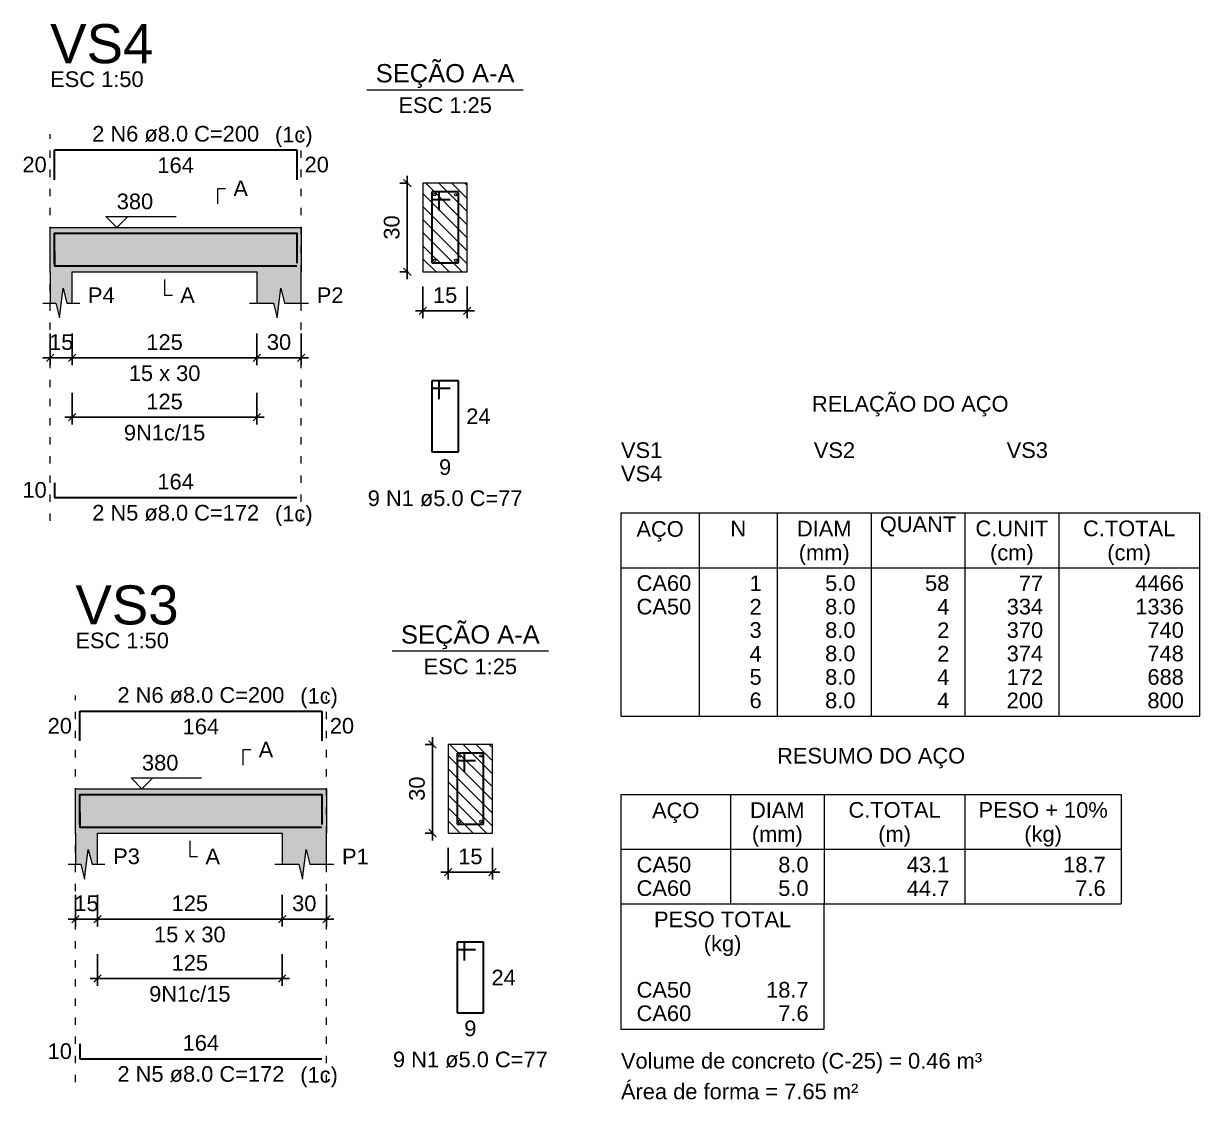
# Model space of a CAD drawing. Header units: inches. Extents: x 11 to 257, y -21 to 53.
# Drawn here: x 240.94 to 256.87, y 38.34 to 52.91 of the extents above; entities that cross this region are included whole.
import ezdxf

# ---------------------------------------------------------------- set-up
doc = ezdxf.new("R2010")
doc.units = ezdxf.units.IN
doc.header["$MEASUREMENT"] = 0
doc.linetypes.add('DOT2', pattern=[3.175, 0, -3.175])
for name, color, linetype, lineweight in [('Descrição da armadura', 7, 'Continuous', 5), ('DT-Barras na forma', 2, 'Continuous', 30), ('DT-Barras no corte', 5, 'Continuous', 5), ('DT-Barras rebatidas', 2, 'Continuous', 30), ('DT-Cotas', 9, 'Continuous', 5), ('DT-Forma', 5, 'Continuous', 5), ('DT-Hachura forma vigas', 252, 'Continuous', 5), ('DT-Hachura seção vigas', 252, 'Continuous', 5), ('DT-Pontilhado', 9, 'DOT2', 5), ('DT-Relação do aço', 9, 'Continuous', 5), ('DT-Textos', 7, 'Continuous', 5), ('DT-Título', 3, 'Continuous', 20), ('Textos armaduras', 7, 'Continuous', 5)]:
    doc.layers.add(name, color=color, linetype=linetype, lineweight=lineweight)
doc.styles.add('Arial', font='arial.ttf')
doc.styles.get("Standard").update_dxf_attribs({"font": 'arial.ttf'})
doc.dimstyles.new('UM_25.000000', dxfattribs={"dimtxt": 0.18, "dimasz": 0.1, "dimexe": 0.1, "dimexo": 0.2, "dimgap": 0, "dimtad": 1, "dimtih": 1, "dimtoh": 1, "dimdec": 1, "dimlfac": 25, "dimzin": 0, "dimdsep": 46, "dimtxsty": 'Standard', "dimcen": 0.09, "dimdle": 0.1, "dimadec": 1, "dimazin": 2, "dimtfac": 1, "dimtdec": 4, "dimtofl": 0, "dimtmove": 0, "dimatfit": 3, "dimfxl": 1, "dimtolj": 1, "dimarcsym": 0})
doc.dimstyles.new('UM_50.000000', dxfattribs={"dimtxt": 0.18, "dimasz": 0.1, "dimexe": 0.1, "dimexo": 0.2, "dimgap": 0, "dimtad": 1, "dimtih": 1, "dimtoh": 1, "dimdec": 1, "dimlfac": 50, "dimzin": 0, "dimdsep": 46, "dimtxsty": 'Standard', "dimcen": 0.09, "dimdle": 0.1, "dimadec": 1, "dimazin": 2, "dimtfac": 1, "dimtdec": 4, "dimtofl": 0, "dimtmove": 0, "dimatfit": 3, "dimfxl": 1, "dimtolj": 1, "dimarcsym": 0})

# ---------------------------------------------------------------- blocks, each defined once
blk = doc.blocks.new('_Oblique')
at = {"color": 0, "linetype": 'ByBlock', "lineweight": -2}
blk.add_line((-0.5, -0.5), (0.5, 0.5), dxfattribs=at)
blk = doc.blocks.new('*D335')
at = {"layer": 'Defpoints', "color": 0, "transparency": 16777216}
for p in [(241.305, 48.912), (241.605, 48.912), (241.605, 48.382)]:
    blk.add_point(p, dxfattribs=at)
at = {"layer": 'DT-Cotas', "color": 0, "lineweight": -2, "transparency": 16777216}
for p, q in [((241.305, 48.712), (241.305, 48.282)), ((241.605, 48.712), (241.605, 48.282)), ((241.205, 48.382), (241.705, 48.382))]:
    blk.add_line(p, q, dxfattribs=at)
at = {"layer": 'DT-Cotas', "color": 0, "lineweight": -2, "transparency": 16777216, "xscale": 0.1, "yscale": 0.1, "zscale": 0.1, "rotation": 180}
blk.add_blockref('_Oblique', (241.305, 48.382), dxfattribs=at)
at = {"layer": 'DT-Cotas', "color": 0, "lineweight": -2, "transparency": 16777216, "xscale": 0.1, "yscale": 0.1, "zscale": 0.1}
blk.add_blockref('_Oblique', (241.605, 48.382), dxfattribs=at)
at = {"layer": 'DT-Cotas', "transparency": 16777216, "insert": (241.455, 48.594), "char_height": 0.2118, "attachment_point": 5, "rotation": 0.0057, "style": 'Arial'}
blk.add_mtext('\\A1;15', dxfattribs=at)
blk = doc.blocks.new('*D336')
at = {"layer": 'Defpoints', "color": 0, "transparency": 16777216}
for p in [(241.605, 48.912), (244.105, 48.912), (244.105, 48.382)]:
    blk.add_point(p, dxfattribs=at)
at = {"layer": 'DT-Cotas', "color": 0, "lineweight": -2, "transparency": 16777216}
for p, q in [((241.605, 48.712), (241.605, 48.282)), ((244.105, 48.712), (244.105, 48.282)), ((241.505, 48.382), (244.205, 48.382))]:
    blk.add_line(p, q, dxfattribs=at)
at = {"layer": 'DT-Cotas', "color": 0, "lineweight": -2, "transparency": 16777216, "xscale": 0.1, "yscale": 0.1, "zscale": 0.1, "rotation": 180}
blk.add_blockref('_Oblique', (241.605, 48.382), dxfattribs=at)
at = {"layer": 'DT-Cotas', "color": 0, "lineweight": -2, "transparency": 16777216, "xscale": 0.1, "yscale": 0.1, "zscale": 0.1}
blk.add_blockref('_Oblique', (244.105, 48.382), dxfattribs=at)
at = {"layer": 'DT-Cotas', "transparency": 16777216, "insert": (242.855, 48.594), "char_height": 0.2118, "attachment_point": 5, "rotation": 0.0057, "style": 'Arial'}
blk.add_mtext('\\A1;125', dxfattribs=at)
blk = doc.blocks.new('*D337')
at = {"layer": 'Defpoints', "color": 0, "transparency": 16777216}
for p in [(244.105, 48.912), (244.705, 48.912), (244.705, 48.382)]:
    blk.add_point(p, dxfattribs=at)
at = {"layer": 'DT-Cotas', "color": 0, "lineweight": -2, "transparency": 16777216}
for p, q in [((244.105, 48.712), (244.105, 48.282)), ((244.705, 48.712), (244.705, 48.282)), ((244.005, 48.382), (244.805, 48.382))]:
    blk.add_line(p, q, dxfattribs=at)
at = {"layer": 'DT-Cotas', "color": 0, "lineweight": -2, "transparency": 16777216, "xscale": 0.1, "yscale": 0.1, "zscale": 0.1, "rotation": 180}
blk.add_blockref('_Oblique', (244.105, 48.382), dxfattribs=at)
at = {"layer": 'DT-Cotas', "color": 0, "lineweight": -2, "transparency": 16777216, "xscale": 0.1, "yscale": 0.1, "zscale": 0.1}
blk.add_blockref('_Oblique', (244.705, 48.382), dxfattribs=at)
at = {"layer": 'DT-Cotas', "transparency": 16777216, "insert": (244.405, 48.594), "char_height": 0.2118, "attachment_point": 5, "rotation": 0.0057, "style": 'Arial'}
blk.add_mtext('\\A1;30', dxfattribs=at)
blk = doc.blocks.new('*D338')
at = {"layer": 'Defpoints', "color": 0, "transparency": 16777216}
for p in [(241.605, 48.107), (244.105, 48.107), (244.105, 47.578)]:
    blk.add_point(p, dxfattribs=at)
at = {"layer": 'DT-Cotas', "color": 0, "lineweight": -2, "transparency": 16777216}
for p, q in [((241.605, 47.907), (241.605, 47.478)), ((244.105, 47.907), (244.105, 47.478)), ((241.505, 47.578), (244.205, 47.578))]:
    blk.add_line(p, q, dxfattribs=at)
at = {"layer": 'DT-Cotas', "color": 0, "lineweight": -2, "transparency": 16777216, "xscale": 0.1, "yscale": 0.1, "zscale": 0.1, "rotation": 180}
blk.add_blockref('_Oblique', (241.605, 47.578), dxfattribs=at)
at = {"layer": 'DT-Cotas', "color": 0, "lineweight": -2, "transparency": 16777216, "xscale": 0.1, "yscale": 0.1, "zscale": 0.1}
blk.add_blockref('_Oblique', (244.105, 47.578), dxfattribs=at)
at = {"layer": 'DT-Cotas', "transparency": 16777216, "insert": (242.855, 47.789), "char_height": 0.2118, "attachment_point": 5, "rotation": 0.0057, "style": 'Arial'}
blk.add_mtext('\\A1;125', dxfattribs=at)
blk = doc.blocks.new('*D339')
at = {"layer": 'Defpoints', "color": 0, "transparency": 16777216}
for p in [(246.143, 50.747), (246.355, 50.747), (246.355, 49.547)]:
    blk.add_point(p, dxfattribs=at)
at = {"layer": 'DT-Cotas', "color": 0, "lineweight": -2, "transparency": 16777216}
for p, q in [((246.143, 49.447), (246.143, 50.847)), ((246.155, 50.747), (246.043, 50.747)), ((246.155, 49.547), (246.043, 49.547))]:
    blk.add_line(p, q, dxfattribs=at)
at = {"layer": 'DT-Cotas', "color": 0, "lineweight": -2, "transparency": 16777216, "xscale": 0.1, "yscale": 0.1, "zscale": 0.1}
for p, rotation in [((246.143, 50.747), 90), ((246.143, 49.547), 270)]:
    blk.add_blockref('_Oblique', p, dxfattribs=dict(at, rotation=rotation))
at = {"layer": 'DT-Cotas', "transparency": 16777216, "insert": (245.932, 50.147), "char_height": 0.2118, "attachment_point": 5, "rotation": 90, "style": 'Arial'}
blk.add_mtext('\\A1;30', dxfattribs=at)
blk = doc.blocks.new('*D340')
at = {"layer": 'Defpoints', "color": 0, "transparency": 16777216}
for p in [(246.355, 49.547), (246.955, 49.547), (246.955, 49.018)]:
    blk.add_point(p, dxfattribs=at)
at = {"layer": 'DT-Cotas', "color": 0, "lineweight": -2, "transparency": 16777216}
for p, q in [((246.355, 49.347), (246.355, 48.918)), ((246.955, 49.347), (246.955, 48.918)), ((246.255, 49.018), (247.055, 49.018))]:
    blk.add_line(p, q, dxfattribs=at)
at = {"layer": 'DT-Cotas', "color": 0, "lineweight": -2, "transparency": 16777216, "xscale": 0.1, "yscale": 0.1, "zscale": 0.1, "rotation": 180}
blk.add_blockref('_Oblique', (246.355, 49.018), dxfattribs=at)
at = {"layer": 'DT-Cotas', "color": 0, "lineweight": -2, "transparency": 16777216, "xscale": 0.1, "yscale": 0.1, "zscale": 0.1}
blk.add_blockref('_Oblique', (246.955, 49.018), dxfattribs=at)
at = {"layer": 'DT-Cotas', "transparency": 16777216, "insert": (246.655, 49.23), "char_height": 0.2118, "attachment_point": 5, "rotation": 0.0057, "style": 'Arial'}
blk.add_mtext('\\A1;15', dxfattribs=at)
blk = doc.blocks.new('*D347')
at = {"layer": 'Defpoints', "color": 0, "transparency": 16777216}
for p in [(241.647, 41.312), (241.947, 41.312), (241.947, 40.782)]:
    blk.add_point(p, dxfattribs=at)
at = {"layer": 'DT-Cotas', "color": 0, "lineweight": -2, "transparency": 16777216}
for p, q in [((241.647, 41.112), (241.647, 40.682)), ((241.947, 41.112), (241.947, 40.682)), ((241.547, 40.782), (242.047, 40.782))]:
    blk.add_line(p, q, dxfattribs=at)
at = {"layer": 'DT-Cotas', "color": 0, "lineweight": -2, "transparency": 16777216, "xscale": 0.1, "yscale": 0.1, "zscale": 0.1, "rotation": 180}
blk.add_blockref('_Oblique', (241.647, 40.782), dxfattribs=at)
at = {"layer": 'DT-Cotas', "color": 0, "lineweight": -2, "transparency": 16777216, "xscale": 0.1, "yscale": 0.1, "zscale": 0.1}
blk.add_blockref('_Oblique', (241.947, 40.782), dxfattribs=at)
at = {"layer": 'DT-Cotas', "transparency": 16777216, "insert": (241.797, 40.994), "char_height": 0.2118, "attachment_point": 5, "rotation": 0.0057, "style": 'Arial'}
blk.add_mtext('\\A1;15', dxfattribs=at)
blk = doc.blocks.new('*D348')
at = {"layer": 'Defpoints', "color": 0, "transparency": 16777216}
for p in [(241.947, 41.312), (244.447, 41.312), (244.447, 40.782)]:
    blk.add_point(p, dxfattribs=at)
at = {"layer": 'DT-Cotas', "color": 0, "lineweight": -2, "transparency": 16777216}
for p, q in [((241.947, 41.112), (241.947, 40.682)), ((244.447, 41.112), (244.447, 40.682)), ((241.847, 40.782), (244.547, 40.782))]:
    blk.add_line(p, q, dxfattribs=at)
at = {"layer": 'DT-Cotas', "color": 0, "lineweight": -2, "transparency": 16777216, "xscale": 0.1, "yscale": 0.1, "zscale": 0.1, "rotation": 180}
blk.add_blockref('_Oblique', (241.947, 40.782), dxfattribs=at)
at = {"layer": 'DT-Cotas', "color": 0, "lineweight": -2, "transparency": 16777216, "xscale": 0.1, "yscale": 0.1, "zscale": 0.1}
blk.add_blockref('_Oblique', (244.447, 40.782), dxfattribs=at)
at = {"layer": 'DT-Cotas', "transparency": 16777216, "insert": (243.197, 40.994), "char_height": 0.2118, "attachment_point": 5, "rotation": 0.0057, "style": 'Arial'}
blk.add_mtext('\\A1;125', dxfattribs=at)
blk = doc.blocks.new('*D349')
at = {"layer": 'Defpoints', "color": 0, "transparency": 16777216}
for p in [(244.447, 41.312), (245.047, 41.312), (245.047, 40.782)]:
    blk.add_point(p, dxfattribs=at)
at = {"layer": 'DT-Cotas', "color": 0, "lineweight": -2, "transparency": 16777216}
for p, q in [((244.447, 41.112), (244.447, 40.682)), ((245.047, 41.112), (245.047, 40.682)), ((244.347, 40.782), (245.147, 40.782))]:
    blk.add_line(p, q, dxfattribs=at)
at = {"layer": 'DT-Cotas', "color": 0, "lineweight": -2, "transparency": 16777216, "xscale": 0.1, "yscale": 0.1, "zscale": 0.1, "rotation": 180}
blk.add_blockref('_Oblique', (244.447, 40.782), dxfattribs=at)
at = {"layer": 'DT-Cotas', "color": 0, "lineweight": -2, "transparency": 16777216, "xscale": 0.1, "yscale": 0.1, "zscale": 0.1}
blk.add_blockref('_Oblique', (245.047, 40.782), dxfattribs=at)
at = {"layer": 'DT-Cotas', "transparency": 16777216, "insert": (244.747, 40.994), "char_height": 0.2118, "attachment_point": 5, "rotation": 0.0057, "style": 'Arial'}
blk.add_mtext('\\A1;30', dxfattribs=at)
blk = doc.blocks.new('*D350')
at = {"layer": 'Defpoints', "color": 0, "transparency": 16777216}
for p in [(241.947, 40.507), (244.447, 40.507), (244.447, 39.977)]:
    blk.add_point(p, dxfattribs=at)
at = {"layer": 'DT-Cotas', "color": 0, "lineweight": -2, "transparency": 16777216}
for p, q in [((241.947, 40.307), (241.947, 39.877)), ((244.447, 40.307), (244.447, 39.877)), ((241.847, 39.977), (244.547, 39.977))]:
    blk.add_line(p, q, dxfattribs=at)
at = {"layer": 'DT-Cotas', "color": 0, "lineweight": -2, "transparency": 16777216, "xscale": 0.1, "yscale": 0.1, "zscale": 0.1, "rotation": 180}
blk.add_blockref('_Oblique', (241.947, 39.977), dxfattribs=at)
at = {"layer": 'DT-Cotas', "color": 0, "lineweight": -2, "transparency": 16777216, "xscale": 0.1, "yscale": 0.1, "zscale": 0.1}
blk.add_blockref('_Oblique', (244.447, 39.977), dxfattribs=at)
at = {"layer": 'DT-Cotas', "transparency": 16777216, "insert": (243.197, 40.189), "char_height": 0.2118, "attachment_point": 5, "rotation": 0.0057, "style": 'Arial'}
blk.add_mtext('\\A1;125', dxfattribs=at)
blk = doc.blocks.new('*D351')
at = {"layer": 'Defpoints', "color": 0, "transparency": 16777216}
for p in [(246.485, 43.147), (246.697, 43.147), (246.697, 41.947)]:
    blk.add_point(p, dxfattribs=at)
at = {"layer": 'DT-Cotas', "color": 0, "lineweight": -2, "transparency": 16777216}
for p, q in [((246.485, 41.847), (246.485, 43.247)), ((246.497, 43.147), (246.385, 43.147)), ((246.497, 41.947), (246.385, 41.947))]:
    blk.add_line(p, q, dxfattribs=at)
at = {"layer": 'DT-Cotas', "color": 0, "lineweight": -2, "transparency": 16777216, "xscale": 0.1, "yscale": 0.1, "zscale": 0.1}
for p, rotation in [((246.485, 43.147), 90), ((246.485, 41.947), 270)]:
    blk.add_blockref('_Oblique', p, dxfattribs=dict(at, rotation=rotation))
at = {"layer": 'DT-Cotas', "transparency": 16777216, "insert": (246.274, 42.547), "char_height": 0.2118, "attachment_point": 5, "rotation": 90, "style": 'Arial'}
blk.add_mtext('\\A1;30', dxfattribs=at)
blk = doc.blocks.new('*D352')
at = {"layer": 'Defpoints', "color": 0, "transparency": 16777216}
for p in [(246.697, 41.947), (247.297, 41.947), (247.297, 41.418)]:
    blk.add_point(p, dxfattribs=at)
at = {"layer": 'DT-Cotas', "color": 0, "lineweight": -2, "transparency": 16777216}
for p, q in [((246.697, 41.747), (246.697, 41.318)), ((247.297, 41.747), (247.297, 41.318)), ((246.597, 41.418), (247.397, 41.418))]:
    blk.add_line(p, q, dxfattribs=at)
at = {"layer": 'DT-Cotas', "color": 0, "lineweight": -2, "transparency": 16777216, "xscale": 0.1, "yscale": 0.1, "zscale": 0.1, "rotation": 180}
blk.add_blockref('_Oblique', (246.697, 41.418), dxfattribs=at)
at = {"layer": 'DT-Cotas', "color": 0, "lineweight": -2, "transparency": 16777216, "xscale": 0.1, "yscale": 0.1, "zscale": 0.1}
blk.add_blockref('_Oblique', (247.297, 41.418), dxfattribs=at)
at = {"layer": 'DT-Cotas', "transparency": 16777216, "insert": (246.997, 41.629), "char_height": 0.2118, "attachment_point": 5, "rotation": 0.0057, "style": 'Arial'}
blk.add_mtext('\\A1;15', dxfattribs=at)

msp = doc.modelspace()

# ---------------------------------------------------------------- hatches: boundary and pattern name
at = {"layer": 'DT-Hachura forma vigas', "linetype": 'Continuous'}
for points in [[(244.7051, 49.1238), (244.7051, 49.5474), (244.7051, 50.1474), (244.1051, 50.1474), (241.6051, 50.1474), (241.3051, 50.1474), (241.3051, 49.5474), (241.3051, 49.1238), (241.3801, 49.1238), (241.4301, 48.9238), (241.4801, 49.3238), (241.5301, 49.1238), (241.6051, 49.1238), (241.6051, 49.5474), (244.1051, 49.5474), (244.1051, 49.1238), (244.3301, 49.1238), (244.3801, 48.9238), (244.4301, 49.3238), (244.4801, 49.1238), (244.7051, 49.1238)], [(245.047, 41.5234), (245.047, 41.947), (245.047, 42.547), (244.447, 42.547), (241.947, 42.547), (241.647, 42.547), (241.647, 41.947), (241.647, 41.5234), (241.722, 41.5234), (241.772, 41.3234), (241.822, 41.7234), (241.872, 41.5234), (241.947, 41.5234), (241.947, 41.947), (244.447, 41.947), (244.447, 41.5234), (244.672, 41.5234), (244.722, 41.3234), (244.772, 41.7234), (244.822, 41.5234), (245.047, 41.5234)]]:
    msp.add_hatch(color=256, dxfattribs=at).paths.add_polyline_path(points)
at = {"layer": 'DT-Hachura seção vigas', "linetype": 'Continuous'}
h = msp.add_hatch(dxfattribs=at)
h.set_pattern_fill('ANSI31', color=256, angle=90, style=0)
h.set_pattern_definition([(135, (226.66957, -245.60665), (-0.08838835, -0.08838835), [])])
h.paths.add_polyline_path([(246.3553, 49.5474), (246.3553, 49.5474), (246.9553, 49.5474), (246.9553, 50.7474), (246.3553, 50.7474), (246.3553, 49.5474)])
h = msp.add_hatch(dxfattribs=at)
h.set_pattern_fill('ANSI31', color=256, angle=90, style=0)
h.set_pattern_definition([(135, (208.96672, -253.207), (-0.08838835, -0.08838835), [])])
h.paths.add_polyline_path([(246.6971, 41.947), (246.6971, 41.947), (247.2971, 41.947), (247.2971, 43.147), (246.6971, 43.147), (246.6971, 41.947)])

# ---------------------------------------------------------------- linework, layer by layer
at = {"layer": 'DT-Barras na forma'}
for p, q in [((246.5753, 50.6274), (246.4753, 50.6274)), ((246.4753, 50.6274), (246.4753, 49.6674)), ((246.8353, 50.6274), (246.4753, 50.6274)), ((246.4753, 50.6274), (246.4753, 50.5274)), ((246.4753, 50.5274), (246.7253, 50.5274)), ((246.5753, 50.3774), (246.5753, 50.6274)), ((246.8353, 49.6674), (246.8353, 50.6274)), ((246.4753, 49.6674), (246.8353, 49.6674)), ((246.9171, 43.027), (246.8171, 43.027)), ((246.8171, 43.027), (246.8171, 42.067)), ((247.1771, 43.027), (246.8171, 43.027)), ((246.8171, 43.027), (246.8171, 42.927)), ((246.9171, 42.777), (246.9171, 43.027)), ((247.1771, 42.067), (247.1771, 43.027)), ((246.8171, 42.927), (247.0671, 42.927)), ((246.8171, 42.067), (247.1771, 42.067))]:
    msp.add_line(p, q, dxfattribs=at)
for points in [[(241.3651, 49.6647), (241.3651, 50.0694), (244.6451, 50.0694), (244.6451, 49.6647)], [(241.3651, 49.8254), (241.3651, 49.6254), (244.6451, 49.6254)], [(241.707, 42.0643), (241.707, 42.469), (244.987, 42.469), (244.987, 42.0643)], [(241.707, 42.225), (241.707, 42.025), (244.987, 42.025)]]:
    msp.add_lwpolyline(points, dxfattribs=at)
at = {"layer": 'DT-Barras no corte'}
for centre in [(246.5113, 50.5914), (246.7993, 50.5914), (246.5113, 49.7034), (246.7993, 49.7034), (246.8531, 42.991), (247.1411, 42.991), (246.8531, 42.103), (247.1411, 42.103)]:
    msp.add_circle(centre, 0.016, dxfattribs=at)
at = {"layer": 'DT-Barras rebatidas'}
for p, q in [((241.3651, 50.7943), (241.3651, 51.199)), ((241.3651, 51.199), (244.6451, 51.199)), ((244.6451, 51.199), (244.6451, 50.7943)), ((246.5753, 48.0707), (246.4753, 48.0707)), ((246.4753, 48.0707), (246.4753, 47.1107)), ((246.8353, 48.0707), (246.4753, 48.0707)), ((246.4753, 48.0707), (246.4753, 47.9707)), ((246.4753, 47.9707), (246.7253, 47.9707)), ((246.5753, 47.8207), (246.5753, 48.0707)), ((246.8353, 47.1107), (246.8353, 48.0707)), ((246.4753, 47.1107), (246.8353, 47.1107)), ((241.3651, 46.6907), (241.3651, 46.4907)), ((241.3651, 46.4907), (244.6451, 46.4907)), ((241.707, 43.1939), (241.707, 43.5986)), ((241.707, 43.5986), (244.987, 43.5986)), ((244.987, 43.5986), (244.987, 43.1939)), ((246.9171, 40.4703), (246.8171, 40.4703)), ((246.8171, 40.4703), (246.8171, 39.5103)), ((247.1771, 40.4703), (246.8171, 40.4703)), ((246.8171, 40.4703), (246.8171, 40.3703)), ((246.9171, 40.2203), (246.9171, 40.4703)), ((247.1771, 39.5103), (247.1771, 40.4703)), ((246.8171, 40.3703), (247.0671, 40.3703)), ((246.8171, 39.5103), (247.1771, 39.5103)), ((241.707, 39.0904), (241.707, 38.8904)), ((241.707, 38.8904), (244.987, 38.8904))]:
    msp.add_line(p, q, dxfattribs=at)
at = {"layer": 'DT-Forma'}
for p, q in [((246.9553, 50.7474), (246.3553, 50.7474)), ((246.3553, 50.7474), (246.3553, 50.7474)), ((246.3553, 50.7474), (246.3553, 49.5474)), ((246.9553, 49.5474), (246.9553, 50.7474)), ((246.9553, 50.7474), (246.9553, 50.7474)), ((241.3051, 50.1474), (241.6051, 50.1474)), ((241.6051, 50.1474), (244.1051, 50.1474)), ((244.1051, 50.1474), (244.7051, 50.1474)), ((241.3051, 49.5474), (241.3051, 49.1238)), ((241.6051, 49.1238), (241.6051, 49.5474)), ((241.6051, 49.5474), (244.1051, 49.5474)), ((244.1051, 49.5474), (244.1051, 49.1238)), ((244.7051, 49.1238), (244.7051, 49.5474)), ((246.3553, 49.5474), (246.9553, 49.5474)), ((246.3553, 49.5474), (246.3553, 49.5474)), ((246.9553, 49.5474), (246.9553, 49.5474)), ((241.4301, 48.9238), (241.4801, 49.3238)), ((241.4801, 49.3238), (241.5301, 49.1238)), ((244.3801, 48.9238), (244.4301, 49.3238)), ((244.4301, 49.3238), (244.4801, 49.1238)), ((241.2051, 49.1238), (241.3801, 49.1238)), ((241.3801, 49.1238), (241.4301, 48.9238)), ((241.5301, 49.1238), (241.7051, 49.1238)), ((244.0051, 49.1238), (244.3301, 49.1238)), ((244.3301, 49.1238), (244.3801, 48.9238)), ((244.4801, 49.1238), (244.8051, 49.1238)), ((247.2971, 43.147), (246.6971, 43.147)), ((246.6971, 43.147), (246.6971, 43.147)), ((246.6971, 43.147), (246.6971, 41.947)), ((247.2971, 41.947), (247.2971, 43.147)), ((247.2971, 43.147), (247.2971, 43.147)), ((241.647, 42.547), (241.947, 42.547)), ((241.947, 42.547), (244.447, 42.547)), ((244.447, 42.547), (245.047, 42.547)), ((241.647, 41.947), (241.647, 41.5234)), ((241.947, 41.5234), (241.947, 41.947)), ((241.947, 41.947), (244.447, 41.947)), ((244.447, 41.947), (244.447, 41.5234)), ((245.047, 41.5234), (245.047, 41.947)), ((246.6971, 41.947), (247.2971, 41.947)), ((246.6971, 41.947), (246.6971, 41.947)), ((247.2971, 41.947), (247.2971, 41.947)), ((241.772, 41.3234), (241.822, 41.7234)), ((241.822, 41.7234), (241.872, 41.5234)), ((244.722, 41.3234), (244.772, 41.7234)), ((244.772, 41.7234), (244.822, 41.5234)), ((241.547, 41.5234), (241.722, 41.5234)), ((241.722, 41.5234), (241.772, 41.3234)), ((241.872, 41.5234), (242.047, 41.5234)), ((244.347, 41.5234), (244.672, 41.5234)), ((244.672, 41.5234), (244.722, 41.3234)), ((244.822, 41.5234), (245.147, 41.5234))]:
    msp.add_line(p, q, dxfattribs=at)
at = {"layer": 'DT-Forma', "linetype": 'Continuous'}
for p, q in [((241.3051, 49.5474), (241.3051, 50.1474)), ((244.7051, 50.1474), (244.7051, 49.5474)), ((241.647, 41.947), (241.647, 42.547)), ((245.047, 42.547), (245.047, 41.947))]:
    msp.add_line(p, q, dxfattribs=at)
at = {"layer": 'DT-Pontilhado', "ltscale": 0.05}
for p, q in [((241.3051, 46.173), (241.3051, 51.4108)), ((244.7051, 46.173), (244.7051, 51.4108)), ((241.647, 38.5727), (241.647, 43.8104)), ((245.047, 38.5727), (245.047, 43.8104))]:
    msp.add_line(p, q, dxfattribs=at)
at = {"layer": 'DT-Relação do aço', "linetype": 'Continuous'}
for p, q in [((249.0372, 46.2813), (256.8738, 46.2813)), ((249.0372, 46.2813), (249.0372, 43.5279)), ((250.0962, 46.2813), (250.0962, 43.5279)), ((251.1552, 46.2813), (251.1552, 43.5279)), ((252.426, 46.2813), (252.426, 43.5279)), ((253.6968, 46.2813), (253.6968, 43.5279)), ((254.9676, 46.2813), (254.9676, 43.5279)), ((256.8738, 46.2813), (256.8738, 43.5279)), ((249.0372, 45.54), (256.8738, 45.54)), ((249.0372, 43.5279), (256.8738, 43.5279)), ((249.0372, 42.4689), (249.0372, 40.9863)), ((249.0372, 42.4689), (255.8148, 42.4689)), ((250.5198, 42.4689), (250.5198, 40.9863)), ((251.7906, 42.4689), (251.7906, 40.9863)), ((253.6968, 42.4689), (253.6968, 40.9863)), ((255.8148, 42.4689), (255.8148, 40.9863)), ((249.0372, 41.7276), (255.8148, 41.7276)), ((249.0372, 40.9863), (255.8148, 40.9863)), ((249.0372, 40.9863), (249.0372, 39.2919)), ((251.7906, 39.2919), (251.7906, 40.9863)), ((249.0372, 39.2919), (251.7906, 39.2919))]:
    msp.add_line(p, q, dxfattribs=at)
at = {"layer": 'DT-Textos'}
for p, q in [((245.5963, 52.0123), (247.7143, 52.0123)), ((245.9381, 44.4119), (248.0561, 44.4119))]:
    msp.add_line(p, q, dxfattribs=at)
for points in [[(243.5756, 50.4651), (243.5756, 50.6769), (243.6815, 50.6769)], [(242.3551, 50.2956), (242.2069, 50.1474), (242.0586, 50.2956), (243.0117, 50.2956)], [(242.8551, 49.4415), (242.8551, 49.2297), (242.961, 49.2297)], [(243.9175, 42.8647), (243.9175, 43.0765), (244.0234, 43.0765)], [(242.697, 42.6953), (242.5487, 42.547), (242.4004, 42.6953), (243.3535, 42.6953)], [(243.197, 41.8411), (243.197, 41.6293), (243.3029, 41.6293)]]:
    msp.add_lwpolyline(points, dxfattribs=at)

# ---------------------------------------------------------------- texts
at = {"layer": 'Descrição da armadura', "linetype": 'Continuous', "char_height": 0.2118, "attachment_point": 8, "line_spacing_factor": 0.798, "style": 'Arial'}
for s, insert, width in [('2 N6 ø8.0 C=200', (243.0051, 51.3049), 4.534748), ('9N1c/15', (242.8551, 47.2599), 2.209726), ('2 N5 ø8.0 C=172', (243.0051, 46.173), 4.534748), ('2 N6 ø8.0 C=200', (243.347, 43.7045), 4.534748), ('9N1c/15', (243.197, 39.6596), 2.209726), ('2 N5 ø8.0 C=172', (243.347, 38.5727), 4.534748)]:
    msp.add_mtext(s, dxfattribs=dict(at, insert=insert, width=width))
at = {"layer": 'Descrição da armadura', "color": 7, "linetype": 'Continuous', "char_height": 0.2118, "width": 4.204795, "attachment_point": 8, "line_spacing_factor": 0.798, "style": 'Arial'}
for insert in [(246.6553, 46.3694), (246.9971, 38.769)]:
    msp.add_mtext('9 N1 ø5.0 C=77', dxfattribs=dict(at, insert=insert))
at = {"layer": 'DT-Relação do aço', "linetype": 'Continuous', "char_height": 0.2118, "line_spacing_factor": 0.798, "style": 'Arial'}
for s, insert, width, attachment_point in [('RELAÇÃO DO AÇO', (252.9558, 47.5878), 5.340655, 8), ('VS1', (249.0372, 47.0226), 1.121375, 7), ('VS2', (251.6494, 47.0226), 1.121375, 7), ('VS3', (254.2616, 47.0226), 1.121375, 7), ('VS4', (249.0372, 46.7049), 1.121375, 7), ('QUANT', (253.0614, 45.9636), 2.076471, 8), ('AÇO', (249.5668, 45.8938), 1.285627, 8), ('N', (250.6257, 45.9636), 0.428446, 8), ('DIAM', (251.7906, 45.9636), 1.483193, 8), ('C.UNIT', (254.3322, 45.9636), 1.977398, 8), ('C.TOTAL', (255.9207, 45.9636), 2.505206, 8), ('(mm)', (251.7908, 45.5758), 1.383541, 8), ('(cm)', (254.3318, 45.5758), 1.185975, 8), ('(cm)', (255.9208, 45.5758), 1.185975, 8), ('RESUMO DO AÇO', (252.4258, 42.8228), 5.109195, 8), ('AÇO', (249.7788, 42.0818), 1.285627, 8), ('DIAM', (251.1552, 42.1512), 1.483193, 8), ('C.TOTAL', (252.7437, 42.1512), 2.505206, 8), ('PESO + 10%', (254.7558, 42.1512), 3.512155, 8), ('(mm)', (251.1548, 41.7638), 1.383541, 8), ('(m)', (252.7438, 41.7638), 0.889337, 8), ('(kg)', (254.7558, 41.7638), 1.021723, 8), ('CA50', (249.249, 41.4099), 1.484062, 7), ('8.0', (251.5788, 41.4099), 0.824737, 9), ('43.1', (253.485, 41.4099), 1.154689, 9), ('18.7', (255.603, 41.4099), 1.154689, 9), ('CA60', (249.249, 41.0922), 1.484062, 7), ('5.0', (251.5788, 41.0922), 0.824737, 9), ('44.7', (253.485, 41.0922), 1.154689, 9), ('7.6', (255.603, 41.0922), 0.824737, 9), ('PESO TOTAL', (250.4139, 40.6686), 3.725364, 8), ('(kg)', (250.4138, 40.2808), 1.021723, 8), ('CA50', (249.249, 39.7155), 1.484062, 7), ('18.7', (251.5788, 39.7155), 1.154689, 9), ('CA60', (249.249, 39.3978), 1.484062, 7), ('7.6', (251.5788, 39.3978), 0.824737, 9), ('Volume de concreto (C-25) = 0.46 m³', (249.0368, 38.6928), 9.809933, 7), ('Área de forma = 7.65 m²', (249.0372, 38.3388), 6.446676, 7)]:
    msp.add_mtext(s, dxfattribs=dict(at, insert=insert, width=width, attachment_point=attachment_point))
at = {"layer": 'DT-Relação do aço', "color": 9, "linetype": 'Continuous', "char_height": 0.2118, "line_spacing_factor": 0.798, "style": 'Arial'}
for s, insert, width, attachment_point in [('CA60', (249.249, 45.2223), 1.484062, 7), ('1', (250.9434, 45.2223), 0.329953, 9), ('5.0', (252.2142, 45.2223), 0.824737, 9), ('58', (253.485, 45.2223), 0.659905, 9), ('77', (254.7558, 45.2223), 0.659905, 9), ('4466', (256.662, 45.2223), 1.31981, 9), ('CA50', (249.249, 44.9046), 1.484062, 7), ('2', (250.9434, 44.9046), 0.329953, 9), ('8.0', (252.2142, 44.9046), 0.824737, 9), ('4', (253.485, 44.9046), 0.329953, 9), ('334', (254.7558, 44.9046), 0.989858, 9), ('1336', (256.662, 44.9046), 1.31981, 9), ('3', (250.9434, 44.5869), 0.329953, 9), ('8.0', (252.2142, 44.5869), 0.824737, 9), ('2', (253.485, 44.5869), 0.329953, 9), ('370', (254.7558, 44.5869), 0.989858, 9), ('740', (256.662, 44.5869), 0.989858, 9), ('4', (250.9434, 44.2692), 0.329953, 9), ('8.0', (252.2142, 44.2692), 0.824737, 9), ('2', (253.485, 44.2692), 0.329953, 9), ('374', (254.7558, 44.2692), 0.989858, 9), ('748', (256.662, 44.2692), 0.989858, 9), ('5', (250.9434, 43.9515), 0.329953, 9), ('8.0', (252.2142, 43.9515), 0.824737, 9), ('4', (253.485, 43.9515), 0.329953, 9), ('172', (254.7558, 43.9515), 0.989858, 9), ('688', (256.662, 43.9515), 0.989858, 9), ('6', (250.9434, 43.6338), 0.329953, 9), ('8.0', (252.2142, 43.6338), 0.824737, 9), ('4', (253.485, 43.6338), 0.329953, 9), ('200', (254.7558, 43.6338), 0.989858, 9), ('800', (256.662, 43.6338), 0.989858, 9)]:
    msp.add_mtext(s, dxfattribs=dict(at, insert=insert, width=width, attachment_point=attachment_point))
at = {"layer": 'DT-Textos', "line_spacing_factor": 0.798, "style": 'Arial'}
for s, insert, char_height, width, attachment_point in [('SEÇÃO A-A', (246.6556, 52.0364), 0.2471, 3.875022, 8), ('ESC 1:50', (241.3051, 52.0462), 0.2118, 3.045677, 7), ('ESC 1:25', (246.6553, 51.6946), 0.2118, 3.045677, 8), ('(1c)', (244.3506, 51.2354), 0.2118, 1.225428, 7), ('A', (243.7874, 50.571), 0.2118, 0.474606, 7), ('380', (242.2069, 50.3909), 0.2118, 1.18721, 7), ('P4', (241.8169, 49.1238), 0.2118, 0.870342, 7), ('A', (243.0669, 49.1238), 0.2118, 0.474606, 7), ('P2', (244.9169, 49.1238), 0.2118, 0.870342, 7), ('15 x 30', (242.8551, 48.0648), 0.2118, 2.334116, 8), ('(1c)', (244.3506, 46.1034), 0.2118, 1.225428, 7), ('SEÇÃO A-A', (246.9967, 44.436), 0.2471, 3.875022, 8), ('ESC 1:50', (241.647, 44.4458), 0.2118, 3.045677, 7), ('ESC 1:25', (246.9971, 44.0942), 0.2118, 3.045677, 8), ('(1c)', (244.6927, 43.635), 0.2118, 1.225428, 7), ('A', (244.1293, 42.9706), 0.2118, 0.474606, 7), ('380', (242.5487, 42.7906), 0.2118, 1.18721, 7), ('P3', (242.1588, 41.5234), 0.2118, 0.870342, 7), ('A', (243.4088, 41.5234), 0.2118, 0.474606, 7), ('P1', (245.2588, 41.5234), 0.2118, 0.870342, 7), ('15 x 30', (243.197, 40.4644), 0.2118, 2.334116, 8), ('(1c)', (244.6927, 38.503), 0.2118, 1.225428, 7)]:
    msp.add_mtext(s, dxfattribs=dict(at, insert=insert, char_height=char_height, width=width, attachment_point=attachment_point))
at = {"layer": 'DT-Título', "char_height": 0.5295, "width": 2.689897, "attachment_point": 7, "line_spacing_factor": 0.798, "style": 'Arial'}
for s, insert in [('VS4', (241.3051, 52.3639)), ('VS3', (241.647, 44.7635))]:
    msp.add_mtext(s, dxfattribs=dict(at, insert=insert))
at = {"layer": 'Textos armaduras', "linetype": 'Continuous', "char_height": 0.2118, "attachment_point": 7, "line_spacing_factor": 0.798, "style": 'Arial'}
for s, insert, width in [('20', (240.9293, 50.8907), 0.659905), ('164', (242.7577, 50.8813), 0.989858), ('20', (244.751, 50.8907), 0.659905), ('10', (240.9293, 46.4848), 0.659905), ('164', (242.7577, 46.5966), 0.989858), ('20', (241.2711, 43.2904), 0.659905), ('164', (243.0995, 43.2809), 0.989858), ('20', (245.0929, 43.2904), 0.659905), ('164', (243.0995, 38.9963), 0.989858), ('10', (241.2711, 38.8845), 0.659905)]:
    msp.add_mtext(s, dxfattribs=dict(at, insert=insert, width=width))
at = {"layer": 'Textos armaduras', "color": 7, "linetype": 'Continuous', "char_height": 0.2118, "attachment_point": 7, "line_spacing_factor": 0.798, "style": 'Arial'}
for s, insert, width in [('24', (246.9412, 47.4848), 0.659905), ('9', (246.5728, 46.793), 0.329953), ('24', (247.283, 39.8844), 0.659905), ('9', (246.9146, 39.1926), 0.329953)]:
    msp.add_mtext(s, dxfattribs=dict(at, insert=insert, width=width))

# ---------------------------------------------------------------- dimensions: what is measured, and where the dimension line sits
at = {"layer": 'DT-Cotas'}
for base, p1, p2, picture, middle in [((246.1435, 50.7474), (246.3553, 49.5474), (246.3553, 50.7474), '*D339', (245.9317, 50.1474)), ((246.4853, 43.147), (246.6971, 41.947), (246.6971, 43.147), '*D351', (246.2735, 42.547))]:
    dim = msp.add_linear_dim(base=base, p1=p1, p2=p2, angle=90, dimstyle='UM_25.000000', override={"dimtxt": 0.2118, "dimasz": 0.1, "dimexe": 0.1, "dimexo": 0.2, "dimtad": 1, "dimtih": 0, "dimtoh": 0, "dimdec": 1, "dimlfac": 25, "dimzin": 8, "dimtxsty": 'Arial', "dimblk": 'Oblique', "dimblk1": 'Oblique', "dimblk2": 'Oblique', "dimsah": 1, "dimdle": 0.1, "dimse1": 0, "dimse2": 0, "dimclrt": 256, "dimadec": 1, "dimazin": 3, "dimtmove": 2, "dimldrblk": 'Oblique'}, dxfattribs=at)
    dim.commit()
    dim.dimension.update_dxf_attribs({"geometry": picture, "text_midpoint": middle, "dimtype": 160, "text_rotation": 90})
for base, p1, p2, dimstyle, override, picture, middle in [((246.9553, 49.0179), (246.3553, 49.5474), (246.9553, 49.5474), 'UM_25.000000', {"dimtxt": 0.2118, "dimasz": 0.1, "dimexe": 0.1, "dimexo": 0.2, "dimtad": 1, "dimtih": 0, "dimtoh": 0, "dimdec": 1, "dimlfac": 25, "dimzin": 8, "dimtxsty": 'Arial', "dimblk": 'Oblique', "dimblk1": 'Oblique', "dimblk2": 'Oblique', "dimsah": 1, "dimdle": 0.1, "dimse1": 0, "dimse2": 0, "dimclrt": 256, "dimadec": 1, "dimazin": 3, "dimtmove": 2, "dimldrblk": 'Oblique'}, '*D340', (246.6553, 49.2297)), ((241.6051, 48.3825), (241.3051, 48.912), (241.6051, 48.912), 'UM_50.000000', {"dimtxt": 0.2118, "dimasz": 0.1, "dimexe": 0.1, "dimexo": 0.2, "dimtad": 1, "dimtih": 0, "dimtoh": 0, "dimdec": 1, "dimlfac": 50, "dimzin": 8, "dimtxsty": 'Arial', "dimblk": 'Oblique', "dimblk1": 'Oblique', "dimblk2": 'Oblique', "dimsah": 1, "dimdle": 0.1, "dimse1": 0, "dimse2": 0, "dimclrt": 256, "dimadec": 1, "dimazin": 3, "dimtmove": 2, "dimldrblk": 'Oblique'}, '*D335', (241.4551, 48.5943)), ((244.1051, 48.3825), (241.6051, 48.912), (244.1051, 48.912), 'UM_50.000000', {"dimtxt": 0.2118, "dimasz": 0.1, "dimexe": 0.1, "dimexo": 0.2, "dimtad": 1, "dimtih": 0, "dimtoh": 0, "dimdec": 1, "dimlfac": 50, "dimzin": 8, "dimtxsty": 'Arial', "dimblk": 'Oblique', "dimblk1": 'Oblique', "dimblk2": 'Oblique', "dimsah": 1, "dimdle": 0.1, "dimse1": 0, "dimse2": 0, "dimclrt": 256, "dimadec": 1, "dimazin": 3, "dimtmove": 2, "dimldrblk": 'Oblique'}, '*D336', (242.8551, 48.5943)), ((244.7051, 48.3825), (244.1051, 48.912), (244.7051, 48.912), 'UM_50.000000', {"dimtxt": 0.2118, "dimasz": 0.1, "dimexe": 0.1, "dimexo": 0.2, "dimtad": 1, "dimtih": 0, "dimtoh": 0, "dimdec": 1, "dimlfac": 50, "dimzin": 8, "dimtxsty": 'Arial', "dimblk": 'Oblique', "dimblk1": 'Oblique', "dimblk2": 'Oblique', "dimsah": 1, "dimdle": 0.1, "dimse1": 0, "dimse2": 0, "dimclrt": 256, "dimadec": 1, "dimazin": 3, "dimtmove": 2, "dimldrblk": 'Oblique'}, '*D337', (244.4051, 48.5943)), ((244.1051, 47.5776), (241.6051, 48.1071), (244.1051, 48.1071), 'UM_50.000000', {"dimtxt": 0.2118, "dimasz": 0.1, "dimexe": 0.1, "dimexo": 0.2, "dimtad": 1, "dimtih": 0, "dimtoh": 0, "dimdec": 1, "dimlfac": 50, "dimzin": 8, "dimtxsty": 'Arial', "dimblk": 'Oblique', "dimblk1": 'Oblique', "dimblk2": 'Oblique', "dimsah": 1, "dimdle": 0.1, "dimse1": 0, "dimse2": 0, "dimclrt": 256, "dimadec": 1, "dimazin": 3, "dimtmove": 2, "dimldrblk": 'Oblique'}, '*D338', (242.8551, 47.7894)), ((247.2971, 41.4175), (246.6971, 41.947), (247.2971, 41.947), 'UM_25.000000', {"dimtxt": 0.2118, "dimasz": 0.1, "dimexe": 0.1, "dimexo": 0.2, "dimtad": 1, "dimtih": 0, "dimtoh": 0, "dimdec": 1, "dimlfac": 25, "dimzin": 8, "dimtxsty": 'Arial', "dimblk": 'Oblique', "dimblk1": 'Oblique', "dimblk2": 'Oblique', "dimsah": 1, "dimdle": 0.1, "dimse1": 0, "dimse2": 0, "dimclrt": 256, "dimadec": 1, "dimazin": 3, "dimtmove": 2, "dimldrblk": 'Oblique'}, '*D352', (246.9971, 41.6293)), ((241.947, 40.7821), (241.647, 41.3116), (241.947, 41.3116), 'UM_50.000000', {"dimtxt": 0.2118, "dimasz": 0.1, "dimexe": 0.1, "dimexo": 0.2, "dimtad": 1, "dimtih": 0, "dimtoh": 0, "dimdec": 1, "dimlfac": 50, "dimzin": 8, "dimtxsty": 'Arial', "dimblk": 'Oblique', "dimblk1": 'Oblique', "dimblk2": 'Oblique', "dimsah": 1, "dimdle": 0.1, "dimse1": 0, "dimse2": 0, "dimclrt": 256, "dimadec": 1, "dimazin": 3, "dimtmove": 2, "dimldrblk": 'Oblique'}, '*D347', (241.797, 40.9939)), ((244.447, 40.7821), (241.947, 41.3116), (244.447, 41.3116), 'UM_50.000000', {"dimtxt": 0.2118, "dimasz": 0.1, "dimexe": 0.1, "dimexo": 0.2, "dimtad": 1, "dimtih": 0, "dimtoh": 0, "dimdec": 1, "dimlfac": 50, "dimzin": 8, "dimtxsty": 'Arial', "dimblk": 'Oblique', "dimblk1": 'Oblique', "dimblk2": 'Oblique', "dimsah": 1, "dimdle": 0.1, "dimse1": 0, "dimse2": 0, "dimclrt": 256, "dimadec": 1, "dimazin": 3, "dimtmove": 2, "dimldrblk": 'Oblique'}, '*D348', (243.197, 40.9939)), ((245.047, 40.7821), (244.447, 41.3116), (245.047, 41.3116), 'UM_50.000000', {"dimtxt": 0.2118, "dimasz": 0.1, "dimexe": 0.1, "dimexo": 0.2, "dimtad": 1, "dimtih": 0, "dimtoh": 0, "dimdec": 1, "dimlfac": 50, "dimzin": 8, "dimtxsty": 'Arial', "dimblk": 'Oblique', "dimblk1": 'Oblique', "dimblk2": 'Oblique', "dimsah": 1, "dimdle": 0.1, "dimse1": 0, "dimse2": 0, "dimclrt": 256, "dimadec": 1, "dimazin": 3, "dimtmove": 2, "dimldrblk": 'Oblique'}, '*D349', (244.747, 40.9939)), ((244.447, 39.9773), (241.947, 40.5068), (244.447, 40.5068), 'UM_50.000000', {"dimtxt": 0.2118, "dimasz": 0.1, "dimexe": 0.1, "dimexo": 0.2, "dimtad": 1, "dimtih": 0, "dimtoh": 0, "dimdec": 1, "dimlfac": 50, "dimzin": 8, "dimtxsty": 'Arial', "dimblk": 'Oblique', "dimblk1": 'Oblique', "dimblk2": 'Oblique', "dimsah": 1, "dimdle": 0.1, "dimse1": 0, "dimse2": 0, "dimclrt": 256, "dimadec": 1, "dimazin": 3, "dimtmove": 2, "dimldrblk": 'Oblique'}, '*D350', (243.197, 40.1891))]:
    dim = msp.add_linear_dim(base=base, p1=p1, p2=p2, dimstyle=dimstyle, override=override, dxfattribs=at)
    dim.commit()
    dim.dimension.update_dxf_attribs({"geometry": picture, "text_midpoint": middle, "dimtype": 160, "text_rotation": 0.00573})

doc.saveas('drawing.dxf')
